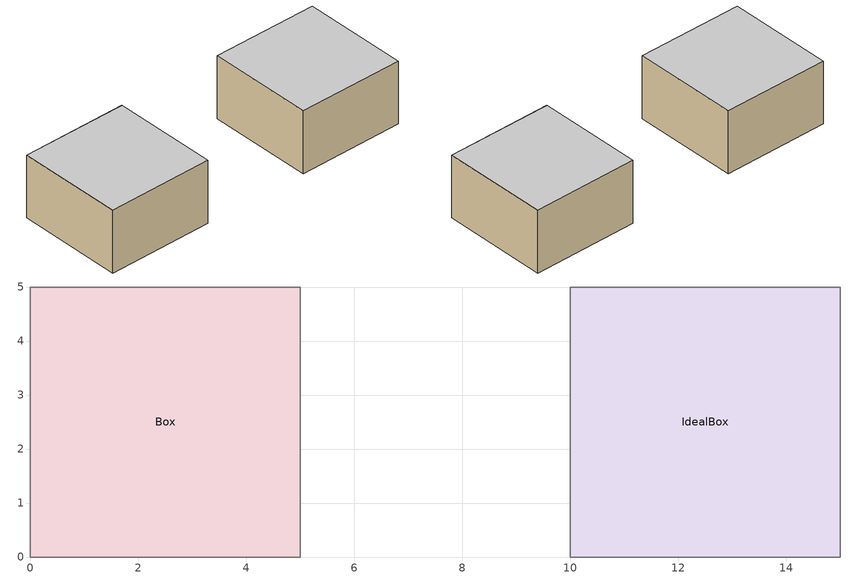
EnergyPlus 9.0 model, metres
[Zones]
Box
 floor adiabatic (Envelope): 0,0 0,5 5,5 5,0 z0
 wall adiabatic (Envelope): 0,0 5,0 5,5 0,5 0,0 z0:3
 ceiling adiabatic (Envelope): 0,5 0,0 5,0 5,5 z3
IdealBox
 floor adiabatic (Envelope): 10,0 10,5 15,5 15,0 z0
 wall adiabatic (Envelope): 10,0 15,0 15,5 10,5 10,0 z0:3
 ceiling adiabatic (Envelope): 10,5 10,0 15,0 15,5 z3
[Building]
Synthetic steady box: 0, Suburbs, 0.0001, 0.0001, MinimalShadowing, 100, 10
[Site:Location]
Synthetic sea-level site: 0, 0, 0, 0
[SizingPeriod:DesignDay]
Equipment reference: 7, 21, SummerDesignDay, 24, 0, , , Dewpoint, -12, , , , , 101325, 0, 0, No, No, No, ASHRAEClearSky, , , , , 0
[Material:NoMass]
R2: Smooth, 1.73, 0.9, 0.7, 0.7
[Construction]
Envelope: R2
[Zone]
Box; IdealBox: 0, 0, 0, 0, 1, 1, 3, 75, 25
[SurfaceProperty:OtherSideCoefficients]
Ambient: 25, 0, 0, 1, 0, 0, 0
[ThermostatSetpoint:DualSetpoint]
Setpoints: Heat, Cool
[ZoneControl:Thermostat]
Control: Box, Control, ThermostatSetpoint:DualSetpoint, Setpoints
IControl: IdealBox, Control, ThermostatSetpoint:DualSetpoint, Setpoints
[Zone equipment]
Box: PTAC
IdealBox: Ideal
[ZoneHVAC:PackagedTerminalAirConditioner]
PTAC: On, Return, Supply, , , 0.28, 0.28, 0.28, 0, 0, 0, Fan:OnOff, Fan, Coil:Heating:Electric, HeatCoil, Coil:Cooling:DX:SingleSpeed, CoolCoil, BlowThrough, On
[Fan:OnOff]
Fan: On, 0.68, 170, 0.28, 0.9, 1, Return, FanOut
[Coil:Heating:Electric]
HeatCoil: On, 1, 6000, CoolOut, Supply
[Coil:Cooling:DX:SingleSpeed]
CoolCoil: On, 6000, 1, 3.4, 0.28, , FanOut, CoolOut, UnitTemp, UnitFlow, UnitTemp, UnitFlow, UnitFlow
[ElectricEquipment]
Declared gain: Box, On, EquipmentLevel, 1110, , , 0, 0, 0
[ZoneHVAC:IdealLoadsAirSystem]
Ideal: , ISupply, , , 50, 12, 0.009, 0.009, NoLimit, , , NoLimit, , , , , None, , None
[OtherEquipment]
Ideal heat: None, IdealBox, On, EquipmentLevel, 1730, , , 0, 0, 0
[Schedule:Constant]
Heat: Any, 20
Cool: Any, 24
Control: Any, 4
On: Any, 1
[Curve:Biquadratic]
UnitTemp: 1, 0, 0, 0, 0, 0, -100, 100, -100, 100
[Curve:Quadratic]
UnitFlow: 1, 0, 0, 0, 1
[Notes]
Independent equipment reference. No real-building claim.
